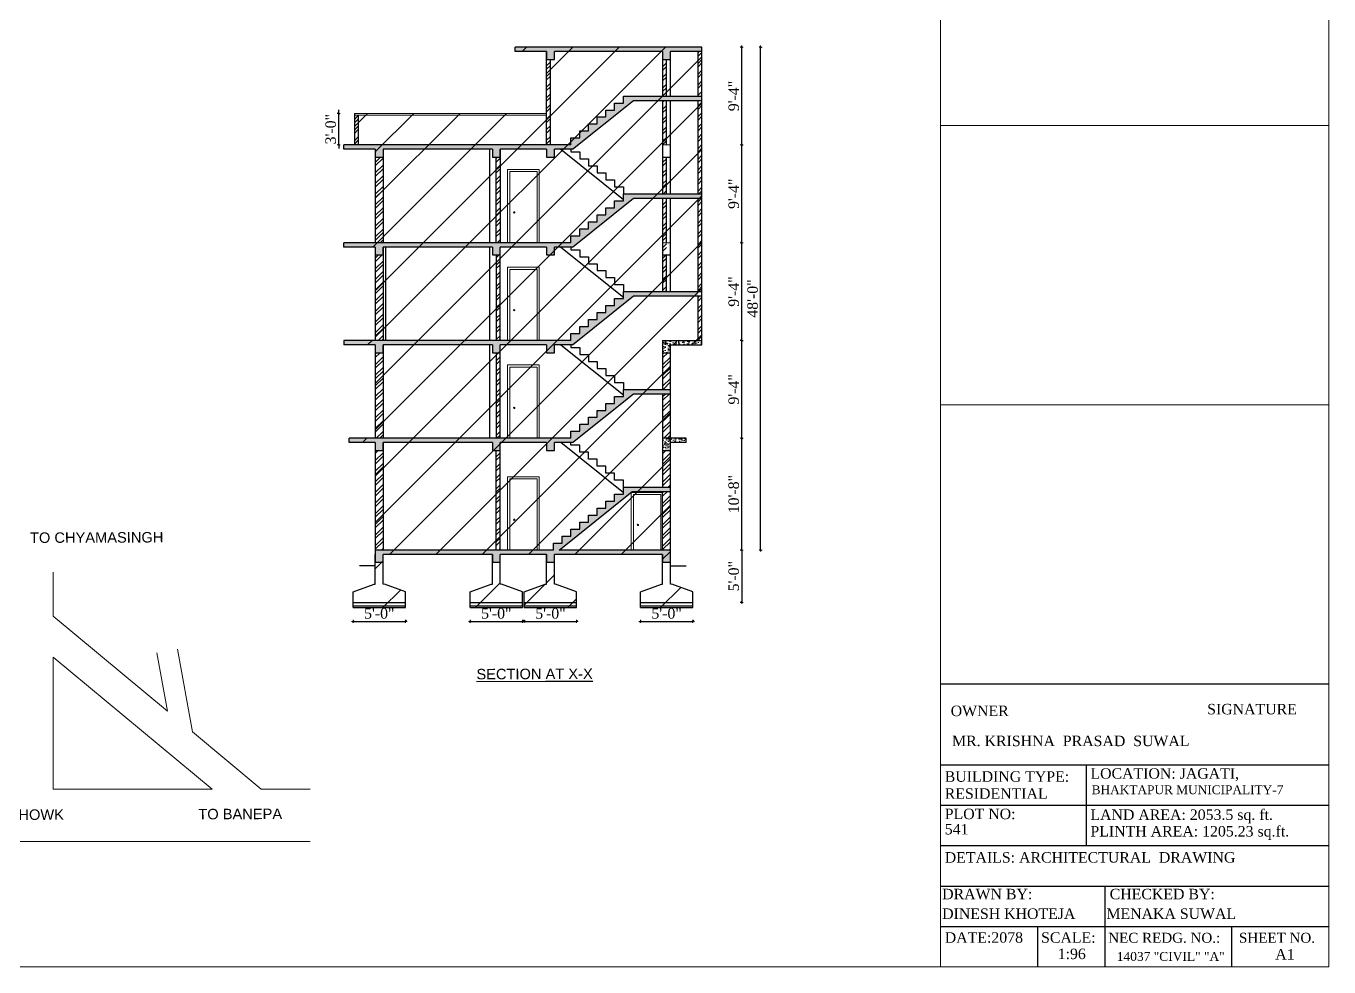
# Model space of a CAD drawing. Header units: inches. Extents: x 2 to 197762, y -33236 to 9.
# Drawn here: x 32489 to 33981, y -15741 to -14663 of the extents above; entities that cross this region are included whole.
import ezdxf

# ---------------------------------------------------------------- set-up
doc = ezdxf.new("R2010")
doc.units = ezdxf.units.IN
doc.header["$LTSCALE"] = 5
doc.header["$MEASUREMENT"] = 0
for name, color, linetype, lineweight in [('1', 7, 'Continuous', 25), ('A-WALL', 7, 'Continuous', 9), ('Dimension', 7, 'Continuous', 18), ('dimention', 5, 'Continuous', 9), ('DOOR', 62, 'Continuous', 0), ('ele1', 21, 'Continuous', 20), ('Railing', 43, 'Continuous', 18)]:
    doc.layers.add(name, color=color, linetype=linetype, lineweight=lineweight)
doc.layers.add('column', color=4, linetype='Continuous')
doc.layers.add('WALL', color=7, linetype='Continuous')
doc.layers.add('dim line', color=7, linetype='Continuous', lineweight=15, true_color=0xfab2b2)
doc.styles.add('DIMTEXT', font='arial.ttf', dxfattribs={"height": 8})
doc.styles.add('ordinary', font='times.ttf')
doc.dimstyles.new('Copy of 96', dxfattribs={"dimtxt": 7, "dimasz": 4, "dimexe": 0.5, "dimexo": 0.5, "dimgap": 3, "dimtad": 1, "dimdec": 1, "dimzin": 11, "dimdsep": 46, "dimlunit": 4, "dimtxsty": 'ordinary', "dimblk": 'OBLIQUE', "dimcen": 0.09, "dimse1": 1, "dimse2": 1, "dimclrt": 6, "dimazin": 0, "dimtfac": 1, "dimtdec": 1, "dimtix": 1, "dimtmove": 2, "dimatfit": 3, "dimldrblk": 'leader', "dimfxl": 0.5, "dimfxlon": 1, "dimtolj": 1, "dimtzin": 0, "dimarcsym": 0})
pattern_1 = [(45, (24417.299, -13484.2765), (-6.098796, 6.098796), []), (45, (24421.365, -13484.2765), (-6.098796, 6.098796), [])]
pattern_2 = [(50, (24417.299, -13484.2765), (7.172602, -0.6275213), [0.75, -8.25]), (355, (24417.299, -13484.2765), (-1.3875133, 7.5219213), [0.6, -6.6]), (100.4514, (24417.897, -13484.329), (5.785094, 6.8943954), [0.637402, -7.011421]), (46.1842, (24417.299, -13482.2765), (10.6724105, -1.65519), [1.125, -12.375]), (96.6356, (24418.188, -13482.414), (9.346627, 9.741179), [0.956103, -10.51713]), (351.1842, (24417.299, -13482.276), (9.34662, 9.741186), [0.9, -9.9]), (21, (24418.299, -13482.7765), (5.9690705, -4.026189), [0.75, -8.25]), (326, (24418.299, -13482.7765), (2.4331533, 7.2515005), [0.6, -6.6]), (71.4514, (24418.7964, -13483.112), (8.4022263, 3.225305), [0.637402, -7.011421]), (37.5, (24417.299, -13484.2765), (0.12159855, 3.32893854), [0, -6.52, 0, -6.7, 0, -6.625]), (7.5, (24417.299, -13484.2765), (2.6306954, 3.9441171), [0, -3.82, 0, -6.37, 0, -2.525]), (327.5, (24415.069, -13484.2765), (5.3382244, -0.2255487), [0, -2.5, 0, -7.8, 0, -10.35]), (317.5, (24414.069, -13484.2765), (5.8318617, 1.0010498), [0, -3.25, 0, -5.18, 0, -7.35])]

# ---------------------------------------------------------------- blocks, each defined once
blk = doc.blocks.new('oblique')
at = {"color": 0, "lineweight": -2}
blk.add_line((0.25, 0.25), (-0.25, -0.25), dxfattribs=at)
at = {"layer": 'dim line', "lineweight": 9}
for p, q in [((-0.4375, 0), (0.4375, 0)), ((0, 0.4375), (0, -0.4375))]:
    blk.add_line(p, q, dxfattribs=at)
blk = doc.blocks.new('*D504')
at = {"layer": 'A-WALL', "color": 0, "lineweight": -2, "ltscale": 50, "transparency": 16777216}
blk.add_line((33308.6, -15263.4), (33308.6, -15135.4), dxfattribs=at)
at = {"layer": 'Defpoints', "color": 0, "ltscale": 50, "transparency": 16777216}
for p in [(33227.1, -15135.4), (33308.6, -15135.4), (33227.1, -15263.4)]:
    blk.add_point(p, dxfattribs=at)
at = {"layer": 'A-WALL', "color": 0, "lineweight": -2, "ltscale": 50, "transparency": 16777216, "xscale": 4, "yscale": 4, "zscale": 4}
for p, rotation in [((33308.6, -15135.4), 90), ((33308.6, -15263.4), 270)]:
    blk.add_blockref('oblique', p, dxfattribs=dict(at, rotation=rotation))
at = {"layer": 'A-WALL', "color": 6, "ltscale": 50, "transparency": 16777216, "insert": (33299.5, -15199.4), "char_height": 12, "attachment_point": 5, "rotation": 90, "style": 'ordinary'}
blk.add_mtext('\\A1;10\'-8"', dxfattribs=at)
blk = doc.blocks.new('_OBLIQUE')
at = {"color": 0, "linetype": 'ByBlock'}
blk.add_line((-0.5, -0.5), (0.5, 0.5), dxfattribs=at)
blk = doc.blocks.new('leader')
at = {"layer": 'Dimension'}
for p, q in [((0, -4.33), (0, 4.33)), ((-4.42, 0), (4.42, 0))]:
    blk.add_line(p, q, dxfattribs=at)
blk = doc.blocks.new('*D505')
at = {"layer": 'A-WALL', "color": 0, "lineweight": -2, "ltscale": 50, "transparency": 16777216}
blk.add_line((33308.6, -15135.4), (33308.6, -15023.4), dxfattribs=at)
at = {"layer": 'Defpoints', "color": 0, "ltscale": 50, "transparency": 16777216}
for p in [(33095.2, -15023.4), (33308.6, -15023.4), (33227.1, -15135.4)]:
    blk.add_point(p, dxfattribs=at)
at = {"layer": 'A-WALL', "color": 0, "lineweight": -2, "ltscale": 50, "transparency": 16777216, "xscale": 4, "yscale": 4, "zscale": 4}
for p, rotation in [((33308.6, -15023.4), 90), ((33308.6, -15135.4), 270)]:
    blk.add_blockref('oblique', p, dxfattribs=dict(at, rotation=rotation))
at = {"layer": 'A-WALL', "color": 6, "ltscale": 50, "transparency": 16777216, "insert": (33299.5, -15079.4), "char_height": 12, "attachment_point": 5, "rotation": 90, "style": 'ordinary'}
blk.add_mtext('\\A1;9\'-4"', dxfattribs=at)
blk = doc.blocks.new('*D506')
at = {"layer": 'A-WALL', "color": 0, "lineweight": -2, "ltscale": 50, "transparency": 16777216}
blk.add_line((33308.6, -15023.4), (33308.6, -14911.4), dxfattribs=at)
at = {"layer": 'Defpoints', "color": 0, "ltscale": 50, "transparency": 16777216}
for p in [(33099, -14911.4), (33308.6, -14911.4), (33095.2, -15023.4)]:
    blk.add_point(p, dxfattribs=at)
at = {"layer": 'A-WALL', "color": 0, "lineweight": -2, "ltscale": 50, "transparency": 16777216, "xscale": 4, "yscale": 4, "zscale": 4}
for p, rotation in [((33308.6, -14911.4), 90), ((33308.6, -15023.4), 270)]:
    blk.add_blockref('oblique', p, dxfattribs=dict(at, rotation=rotation))
at = {"layer": 'A-WALL', "color": 6, "ltscale": 50, "transparency": 16777216, "insert": (33299.5, -14967.4), "char_height": 12, "attachment_point": 5, "rotation": 90, "style": 'ordinary'}
blk.add_mtext('\\A1;9\'-4"', dxfattribs=at)
blk = doc.blocks.new('*D507')
at = {"layer": 'A-WALL', "color": 0, "lineweight": -2, "ltscale": 50, "transparency": 16777216}
blk.add_line((33308.6, -14911.4), (33308.6, -14799.4), dxfattribs=at)
at = {"layer": 'Defpoints', "color": 0, "ltscale": 50, "transparency": 16777216}
for p in [(33105.5, -14799.4), (33308.6, -14799.4), (33099, -14911.4)]:
    blk.add_point(p, dxfattribs=at)
at = {"layer": 'A-WALL', "color": 0, "lineweight": -2, "ltscale": 50, "transparency": 16777216, "xscale": 4, "yscale": 4, "zscale": 4}
for p, rotation in [((33308.6, -14799.4), 90), ((33308.6, -14911.4), 270)]:
    blk.add_blockref('oblique', p, dxfattribs=dict(at, rotation=rotation))
at = {"layer": 'A-WALL', "color": 6, "ltscale": 50, "transparency": 16777216, "insert": (33299.5, -14855.4), "char_height": 12, "attachment_point": 5, "rotation": 90, "style": 'ordinary'}
blk.add_mtext('\\A1;9\'-4"', dxfattribs=at)
blk = doc.blocks.new('*D508')
at = {"layer": 'A-WALL', "color": 0, "lineweight": -2, "ltscale": 50, "transparency": 16777216}
blk.add_line((33308.6, -14799.4), (33308.6, -14687.4), dxfattribs=at)
at = {"layer": 'Defpoints', "color": 0, "ltscale": 50, "transparency": 16777216}
for p in [(33111.4, -14687.4), (33308.6, -14687.4), (33105.5, -14799.4)]:
    blk.add_point(p, dxfattribs=at)
at = {"layer": 'A-WALL', "color": 0, "lineweight": -2, "ltscale": 50, "transparency": 16777216, "xscale": 4, "yscale": 4, "zscale": 4}
for p, rotation in [((33308.6, -14687.4), 90), ((33308.6, -14799.4), 270)]:
    blk.add_blockref('oblique', p, dxfattribs=dict(at, rotation=rotation))
at = {"layer": 'A-WALL', "color": 6, "ltscale": 50, "transparency": 16777216, "insert": (33299.5, -14743.4), "char_height": 12, "attachment_point": 5, "rotation": 90, "style": 'ordinary'}
blk.add_mtext('\\A1;9\'-4"', dxfattribs=at)
blk = doc.blocks.new('*D509')
at = {"layer": 'A-WALL', "color": 0, "lineweight": -2, "ltscale": 50, "transparency": 16777216}
for p, q in [((32847.1, -14763.4), (32847.1, -14759.4)), ((32847.1, -14799.4), (32847.1, -14763.4)), ((32847.1, -14799.4), (32847.1, -14803.4))]:
    blk.add_line(p, q, dxfattribs=at)
at = {"layer": 'Defpoints', "color": 0, "ltscale": 50, "transparency": 16777216}
for p in [(32847.1, -14763.4), (32865.1, -14763.4), (32853.1, -14799.4)]:
    blk.add_point(p, dxfattribs=at)
at = {"layer": 'A-WALL', "color": 0, "lineweight": -2, "ltscale": 50, "transparency": 16777216, "xscale": 4, "yscale": 4, "zscale": 4}
for p, rotation in [((32847.1, -14763.4), 270), ((32847.1, -14799.4), 90)]:
    blk.add_blockref('oblique', p, dxfattribs=dict(at, rotation=rotation))
at = {"layer": 'A-WALL', "color": 6, "ltscale": 50, "transparency": 16777216, "insert": (32838, -14781.4), "char_height": 12, "attachment_point": 5, "rotation": 90, "style": 'ordinary'}
blk.add_mtext('\\A1;3\'-0"', dxfattribs=at)
blk = doc.blocks.new('*D451')
at = {"layer": 'A-WALL', "color": 0, "lineweight": -2, "ltscale": 50, "transparency": 16777216}
blk.add_line((33308.6, -15263.4), (33308.6, -15323.4), dxfattribs=at)
at = {"layer": 'Defpoints', "color": 0, "ltscale": 50, "transparency": 16777216}
for p in [(33227.1, -15263.4), (33252.6, -15323.4), (33308.6, -15323.4)]:
    blk.add_point(p, dxfattribs=at)
at = {"layer": 'A-WALL', "color": 0, "lineweight": -2, "ltscale": 50, "transparency": 16777216, "xscale": 4, "yscale": 4, "zscale": 4}
for p, rotation in [((33308.6, -15263.4), 90), ((33308.6, -15323.4), 270)]:
    blk.add_blockref('oblique', p, dxfattribs=dict(at, rotation=rotation))
at = {"layer": 'A-WALL', "color": 6, "ltscale": 50, "transparency": 16777216, "insert": (33299.5, -15293.4), "char_height": 12, "attachment_point": 5, "rotation": 90, "style": 'ordinary'}
blk.add_mtext('\\A1;5\'-0"', dxfattribs=at)
blk = doc.blocks.new('*D452')
at = {"layer": 'A-WALL', "color": 0, "lineweight": -2, "ltscale": 50, "transparency": 16777216}
blk.add_line((33330.2, -15263.4), (33330.2, -14687.4), dxfattribs=at)
at = {"layer": 'Defpoints', "color": 0, "ltscale": 50, "transparency": 16777216}
for p in [(33227.1, -14687.4), (33330.2, -14687.4), (33227.1, -15263.4)]:
    blk.add_point(p, dxfattribs=at)
at = {"layer": 'A-WALL', "color": 0, "lineweight": -2, "ltscale": 50, "transparency": 16777216, "xscale": 4, "yscale": 4, "zscale": 4}
for p, rotation in [((33330.2, -14687.4), 90), ((33330.2, -15263.4), 270)]:
    blk.add_blockref('oblique', p, dxfattribs=dict(at, rotation=rotation))
at = {"layer": 'A-WALL', "color": 6, "ltscale": 50, "transparency": 16777216, "insert": (33321.1, -14975.4), "char_height": 12, "attachment_point": 5, "rotation": 90, "style": 'ordinary'}
blk.add_mtext('\\A1;48\'-0"', dxfattribs=at)
blk = doc.blocks.new('*D510')
at = {"layer": 'A-WALL', "color": 0, "lineweight": -2, "ltscale": 50, "transparency": 16777216}
blk.add_line((32863.6, -15345.2), (32923.6, -15345.2), dxfattribs=at)
at = {"layer": 'Defpoints', "color": 0, "ltscale": 50, "transparency": 16777216}
for p in [(32863.6, -15329.4), (32923.6, -15329.4), (32923.6, -15345.2)]:
    blk.add_point(p, dxfattribs=at)
at = {"layer": 'A-WALL', "color": 0, "lineweight": -2, "ltscale": 50, "transparency": 16777216, "xscale": 4, "yscale": 4, "zscale": 4, "rotation": 180}
blk.add_blockref('oblique', (32863.6, -15345.2), dxfattribs=at)
at = {"layer": 'A-WALL', "color": 0, "lineweight": -2, "ltscale": 50, "transparency": 16777216, "xscale": 4, "yscale": 4, "zscale": 4}
blk.add_blockref('oblique', (32923.6, -15345.2), dxfattribs=at)
at = {"layer": 'A-WALL', "color": 6, "ltscale": 50, "transparency": 16777216, "insert": (32893.6, -15336.1), "char_height": 12, "attachment_point": 5, "style": 'ordinary'}
blk.add_mtext('\\A1;5\'-0"', dxfattribs=at)
blk = doc.blocks.new('*D511')
at = {"layer": 'A-WALL', "color": 0, "lineweight": -2, "ltscale": 50, "transparency": 16777216}
blk.add_line((32997.6, -15345.2), (33057.6, -15345.2), dxfattribs=at)
at = {"layer": 'Defpoints', "color": 0, "ltscale": 50, "transparency": 16777216}
for p in [(32997.6, -15329.4), (33057.6, -15329.4), (33057.6, -15345.2)]:
    blk.add_point(p, dxfattribs=at)
at = {"layer": 'A-WALL', "color": 0, "lineweight": -2, "ltscale": 50, "transparency": 16777216, "xscale": 4, "yscale": 4, "zscale": 4, "rotation": 180}
blk.add_blockref('oblique', (32997.6, -15345.2), dxfattribs=at)
at = {"layer": 'A-WALL', "color": 0, "lineweight": -2, "ltscale": 50, "transparency": 16777216, "xscale": 4, "yscale": 4, "zscale": 4}
blk.add_blockref('oblique', (33057.6, -15345.2), dxfattribs=at)
at = {"layer": 'A-WALL', "color": 6, "ltscale": 50, "transparency": 16777216, "insert": (33027.6, -15336.1), "char_height": 12, "attachment_point": 5, "style": 'ordinary'}
blk.add_mtext('\\A1;5\'-0"', dxfattribs=at)
blk = doc.blocks.new('*D512')
at = {"layer": 'A-WALL', "color": 0, "lineweight": -2, "ltscale": 50, "transparency": 16777216}
blk.add_line((33059.6, -15345.2), (33119.6, -15345.2), dxfattribs=at)
at = {"layer": 'Defpoints', "color": 0, "ltscale": 50, "transparency": 16777216}
for p in [(33059.6, -15329.4), (33119.6, -15329.4), (33119.6, -15345.2)]:
    blk.add_point(p, dxfattribs=at)
at = {"layer": 'A-WALL', "color": 0, "lineweight": -2, "ltscale": 50, "transparency": 16777216, "xscale": 4, "yscale": 4, "zscale": 4, "rotation": 180}
blk.add_blockref('oblique', (33059.6, -15345.2), dxfattribs=at)
at = {"layer": 'A-WALL', "color": 0, "lineweight": -2, "ltscale": 50, "transparency": 16777216, "xscale": 4, "yscale": 4, "zscale": 4}
blk.add_blockref('oblique', (33119.6, -15345.2), dxfattribs=at)
at = {"layer": 'A-WALL', "color": 6, "ltscale": 50, "transparency": 16777216, "insert": (33089.6, -15336.1), "char_height": 12, "attachment_point": 5, "style": 'ordinary'}
blk.add_mtext('\\A1;5\'-0"', dxfattribs=at)
blk = doc.blocks.new('*D489')
at = {"layer": 'A-WALL', "color": 0, "lineweight": -2, "ltscale": 50, "transparency": 16777216}
blk.add_line((33192.6, -15345.2), (33252.6, -15345.2), dxfattribs=at)
at = {"layer": 'Defpoints', "color": 0, "ltscale": 50, "transparency": 16777216}
for p in [(33192.6, -15329.4), (33252.6, -15329.4), (33252.6, -15345.2)]:
    blk.add_point(p, dxfattribs=at)
at = {"layer": 'A-WALL', "color": 0, "lineweight": -2, "ltscale": 50, "transparency": 16777216, "xscale": 4, "yscale": 4, "zscale": 4, "rotation": 180}
blk.add_blockref('oblique', (33192.6, -15345.2), dxfattribs=at)
at = {"layer": 'A-WALL', "color": 0, "lineweight": -2, "ltscale": 50, "transparency": 16777216, "xscale": 4, "yscale": 4, "zscale": 4}
blk.add_blockref('oblique', (33252.6, -15345.2), dxfattribs=at)
at = {"layer": 'A-WALL', "color": 6, "ltscale": 50, "transparency": 16777216, "insert": (33222.6, -15336.1), "char_height": 12, "attachment_point": 5, "style": 'ordinary'}
blk.add_mtext('\\A1;5\'-0"', dxfattribs=at)

msp = doc.modelspace()

# ---------------------------------------------------------------- hatches: boundary and pattern name
at = {"layer": 'A-WALL', "ltscale": 40, "true_color": 0xf26722}
h = msp.add_hatch(dxfattribs=at)
h.set_pattern_fill('AR-CONC', color=30)
h.set_pattern_definition(pattern_2)
h.paths.add_polyline_path([(33094.06, -14692.44), (33218.06, -14692.44), (33218.06, -14701.44), (33227.06, -14701.44), (33227.06, -14692.44), (33263.06, -14692.44), (33263.06, -14687.44), (33049.06, -14687.44), (33049.06, -14692.44), (33085.06, -14692.44), (33085.06, -14701.44), (33094.06, -14701.44)])
h = msp.add_hatch(dxfattribs=at)
h.set_pattern_fill('AR-CONC', color=30)
h.set_pattern_definition(pattern_2)
h.paths.add_polyline_path([(33023.06, -14813.44), (33032.06, -14813.44), (33032.06, -14804.44), (33085.06, -14804.44), (33085.06, -14813.44), (33094.06, -14813.44), (33094.06, -14804.44), (33114.81, -14804.44), (33184.81, -14748.44), (33263.06, -14748.44), (33263.06, -14743.44), (33173.06, -14743.44), (33173.06, -14751.44), (33163.06, -14751.44), (33163.06, -14759.44), (33153.06, -14759.44), (33153.06, -14767.44), (33143.06, -14767.44), (33143.06, -14775.44), (33133.06, -14775.44), (33133.06, -14783.44), (33123.06, -14783.44), (33123.06, -14791.44), (33113.06, -14791.44), (33113.06, -14799.44), (32853.06, -14799.44), (32853.06, -14804.44), (32889.06, -14804.44), (32889.06, -14813.44), (32898.02, -14813.44), (32898.02, -14804.44), (33023.06, -14804.44)])
h = msp.add_hatch(dxfattribs=at)
h.set_pattern_fill('AR-CONC', color=30)
h.set_pattern_definition(pattern_2)
h.paths.add_polyline_path([(33032.06, -14916.44), (33085.06, -14916.44), (33085.06, -14925.44), (33094.06, -14925.44), (33094.06, -14916.44), (33114.81, -14916.44), (33184.81, -14860.44), (33263.06, -14860.44), (33263.06, -14855.44), (33173.06, -14855.44), (33173.06, -14863.44), (33163.06, -14863.44), (33163.06, -14871.44), (33153.06, -14871.44), (33153.06, -14879.44), (33143.06, -14879.44), (33143.06, -14887.44), (33133.06, -14887.44), (33133.06, -14895.44), (33123.06, -14895.44), (33123.06, -14903.44), (33113.06, -14903.44), (33113.06, -14911.44), (32853.06, -14911.44), (32853.06, -14916.44), (32889.06, -14916.44), (32889.06, -14925.44), (32898.02, -14925.44), (32898.02, -14916.44), (33023.06, -14916.44), (33023.06, -14925.44), (33032.06, -14925.44)])
h = msp.add_hatch(dxfattribs=at)
h.set_pattern_fill('AR-CONC', color=30)
h.set_pattern_definition(pattern_2)
h.paths.add_polyline_path([(33023.06, -15037.44), (33032.06, -15037.44), (33032.06, -15028.44), (33085.06, -15028.44), (33085.06, -15037.44), (33094.06, -15037.44), (33094.06, -15028.44), (33114.81, -15028.44), (33184.81, -14972.44), (33258.56, -14972.44), (33258.56, -14967.44), (33173.06, -14967.44), (33173.06, -14975.44), (33163.06, -14975.44), (33163.06, -14983.44), (33153.06, -14983.44), (33153.06, -14991.44), (33143.06, -14991.44), (33143.06, -14999.44), (33133.06, -14999.44), (33133.06, -15007.44), (33123.06, -15007.44), (33123.06, -15015.44), (33113.06, -15015.44), (33113.06, -15023.44), (32853.06, -15023.44), (32853.06, -15028.44), (32889.06, -15028.44), (32889.06, -15037.44), (32898.02, -15037.44), (32898.02, -15028.44), (33023.06, -15028.44)])
h = msp.add_hatch(dxfattribs=at)
h.set_pattern_fill('AR-CONC', color=30)
h.set_pattern_definition(pattern_2)
h.paths.add_polyline_path([(33227.06, -15028.44), (33263.06, -15028.44), (33263.06, -15023.44), (33218.06, -15023.44), (33218.06, -15037.44), (33227.06, -15037.44)])
h = msp.add_hatch(dxfattribs=at)
h.set_pattern_fill('AR-CONC', color=30)
h.set_pattern_definition(pattern_2)
h.paths.add_polyline_path([(33032.06, -15140.44), (33085.06, -15140.44), (33085.06, -15149.44), (33094.06, -15149.44), (33094.06, -15140.44), (33114.81, -15140.44), (33184.81, -15084.44), (33227.06, -15084.44), (33227.06, -15079.44), (33173.06, -15079.44), (33173.06, -15087.44), (33163.06, -15087.44), (33163.06, -15095.44), (33153.06, -15095.44), (33153.06, -15103.44), (33143.06, -15103.44), (33143.06, -15111.44), (33133.06, -15111.44), (33133.06, -15119.44), (33123.06, -15119.44), (33123.06, -15127.44), (33113.06, -15127.44), (33113.06, -15135.44), (32859.06, -15135.44), (32859.06, -15140.44), (32889.06, -15140.44), (32889.06, -15149.44), (32898.02, -15149.44), (32898.02, -15140.44), (33023.06, -15140.44), (33023.06, -15149.44), (33032.06, -15149.44)])
h = msp.add_hatch(dxfattribs=at)
h.set_pattern_fill('AR-CONC', color=30)
h.set_pattern_definition(pattern_2)
h.paths.add_polyline_path([(33227.06, -15149.44), (33227.06, -15140.44), (33245.06, -15140.44), (33245.06, -15135.44), (33218.06, -15135.44), (33218.06, -15149.44)])
h = msp.add_hatch(dxfattribs=at)
h.set_pattern_fill('AR-CONC', color=30)
h.set_pattern_definition(pattern_2)
h.paths.add_polyline_path([(33094.06, -15268.44), (33218.06, -15268.44), (33218.06, -15277.44), (33227.06, -15277.44), (33227.06, -15268.44), (33227.06, -15263.44), (33099.46, -15263.44), (33183.21, -15196.44), (33227.06, -15196.44), (33227.06, -15191.44), (33173.06, -15191.44), (33173.06, -15199.44), (33163.06, -15199.44), (33163.06, -15207.44), (33153.06, -15207.44), (33153.06, -15215.44), (33143.06, -15215.44), (33143.06, -15223.44), (33133.06, -15223.44), (33133.06, -15231.44), (33123.06, -15231.44), (33123.06, -15239.44), (33113.06, -15239.44), (33113.06, -15247.44), (33103.06, -15247.44), (33103.06, -15255.44), (33093.06, -15255.44), (33093.06, -15263.44), (32889.06, -15263.44), (32889.06, -15268.44), (32889.06, -15277.44), (32898.06, -15277.44), (32898.06, -15268.44), (33023.06, -15268.44), (33023.06, -15277.44), (33032.06, -15277.44), (33032.06, -15268.44), (33085.06, -15268.44), (33085.06, -15277.44), (33094.06, -15277.44)])
at = {"layer": 'dimention', "ltscale": 40, "true_color": 0xf26722}
h = msp.add_hatch(dxfattribs=at)
h.set_pattern_fill('ANSI32', color=30, scale=23)
h.set_pattern_definition(pattern_1)
h.paths.add_polyline_path([(33258.56, -14743.44), (33263.06, -14743.44), (33263.06, -14692.44), (33258.56, -14692.44)])
h = msp.add_hatch(dxfattribs=at)
h.set_pattern_fill('ANSI32', color=30, scale=23)
h.set_pattern_definition(pattern_1)
h.paths.add_polyline_path([(33089.56, -14701.44), (33085.06, -14701.44), (33085.06, -14799.44), (33089.56, -14799.44)])
h = msp.add_hatch(dxfattribs=at)
h.set_pattern_fill('ANSI32', color=30, scale=23)
h.set_pattern_definition(pattern_1)
h.paths.add_polyline_path([(33222.56, -14701.44), (33218.06, -14701.44), (33218.06, -14743.44), (33222.56, -14743.44)])
h = msp.add_hatch(dxfattribs=at)
h.set_pattern_fill('ANSI32', color=30, scale=23)
h.set_pattern_definition(pattern_1)
h.paths.add_polyline_path([(33218.06, -14799.44), (33222.56, -14799.44), (33222.56, -14748.44), (33218.06, -14748.44)])
h = msp.add_hatch(dxfattribs=at)
h.set_pattern_fill('ANSI32', color=30, scale=23)
h.set_pattern_definition(pattern_1)
h.paths.add_polyline_path([(33258.56, -14855.44), (33263.06, -14855.44), (33263.06, -14748.44), (33258.56, -14748.44)])
h = msp.add_hatch(dxfattribs=at)
h.set_pattern_fill('ANSI32', color=30, scale=23)
h.set_pattern_definition(pattern_1)
h.paths.add_polyline_path([(32869.56, -14765.44), (32865.06, -14765.44), (32865.06, -14799.44), (32869.56, -14799.44)])
h = msp.add_hatch(dxfattribs=at)
h.set_pattern_fill('ANSI32', color=30, scale=23)
h.set_pattern_definition(pattern_1)
h.paths.add_polyline_path([(32889.06, -14911.44), (32898.02, -14911.44), (32898.02, -14813.44), (32889.06, -14813.44)])
h = msp.add_hatch(dxfattribs=at)
h.set_pattern_fill('ANSI32', color=30, scale=23)
h.set_pattern_definition(pattern_1)
h.paths.add_polyline_path([(33032.06, -14813.44), (33027.56, -14813.44), (33027.56, -14911.44), (33032.06, -14911.44)])
h = msp.add_hatch(dxfattribs=at)
h.set_pattern_fill('ANSI32', color=30, scale=23)
h.set_pattern_definition(pattern_1)
h.paths.add_polyline_path([(33222.56, -14813.44), (33218.06, -14813.44), (33218.06, -14855.44), (33222.56, -14855.44)])
h = msp.add_hatch(dxfattribs=at)
h.set_pattern_fill('ANSI32', color=30, scale=23)
h.set_pattern_definition(pattern_1)
h.paths.add_polyline_path([(33222.56, -14860.44), (33218.06, -14860.44), (33218.06, -14967.44), (33222.56, -14967.44)])
h = msp.add_hatch(dxfattribs=at)
h.set_pattern_fill('ANSI32', color=30, scale=23)
h.set_pattern_definition(pattern_1)
h.paths.add_polyline_path([(33258.56, -14967.44), (33263.06, -14967.44), (33263.06, -14860.44), (33258.56, -14860.44)])
h = msp.add_hatch(dxfattribs=at)
h.set_pattern_fill('ANSI32', color=30, scale=23)
h.set_pattern_definition(pattern_1)
h.paths.add_polyline_path([(32898.02, -14925.44), (32889.06, -14925.44), (32889.06, -15023.44), (32898.02, -15023.44)])
h = msp.add_hatch(dxfattribs=at)
h.set_pattern_fill('ANSI32', color=30, scale=23)
h.set_pattern_definition(pattern_1)
h.paths.add_polyline_path([(33032.06, -14925.44), (33027.56, -14925.44), (33027.56, -15023.44), (33032.06, -15023.44)])
h = msp.add_hatch(dxfattribs=at)
h.set_pattern_fill('ANSI32', color=30, scale=23)
h.set_pattern_definition(pattern_1)
h.paths.add_polyline_path([(33258.56, -15023.44), (33263.06, -15023.44), (33263.06, -14972.44), (33258.56, -14972.44)])
h = msp.add_hatch(dxfattribs=at)
h.set_pattern_fill('ANSI32', color=30, scale=23)
h.set_pattern_definition(pattern_1)
h.paths.add_polyline_path([(32889.06, -15135.44), (32898.02, -15135.44), (32898.02, -15037.44), (32889.06, -15037.44)])
h = msp.add_hatch(dxfattribs=at)
h.set_pattern_fill('ANSI32', color=30, scale=23)
h.set_pattern_definition(pattern_1)
h.paths.add_polyline_path([(33032.06, -15037.44), (33027.56, -15037.44), (33027.56, -15135.44), (33032.06, -15135.44)])
h = msp.add_hatch(dxfattribs=at)
h.set_pattern_fill('ANSI32', color=30, scale=23)
h.set_pattern_definition(pattern_1)
h.paths.add_polyline_path([(33218.06, -15079.44), (33227.06, -15079.44), (33227.06, -15037.44), (33218.06, -15037.44)])
h = msp.add_hatch(dxfattribs=at)
h.set_pattern_fill('ANSI32', color=30, scale=23)
h.set_pattern_definition(pattern_1)
h.paths.add_polyline_path([(33218.06, -15135.44), (33227.06, -15135.44), (33227.06, -15084.44), (33218.06, -15084.44)])
h = msp.add_hatch(dxfattribs=at)
h.set_pattern_fill('ANSI32', color=30, scale=23)
h.set_pattern_definition(pattern_1)
h.paths.add_polyline_path([(32889.06, -15263.44), (32898.02, -15263.44), (32898.02, -15149.44), (32889.06, -15149.44)])
h = msp.add_hatch(dxfattribs=at)
h.set_pattern_fill('ANSI32', color=30, scale=23)
h.set_pattern_definition(pattern_1)
h.paths.add_polyline_path([(33032.06, -15149.44), (33027.56, -15149.44), (33027.56, -15263.44), (33032.06, -15263.44)])
h = msp.add_hatch(dxfattribs=at)
h.set_pattern_fill('ANSI32', color=30, scale=23)
h.set_pattern_definition(pattern_1)
h.paths.add_polyline_path([(33227.06, -15149.44), (33218.06, -15149.44), (33218.06, -15191.44), (33227.06, -15191.44)])
h = msp.add_hatch(dxfattribs=at)
h.set_pattern_fill('ANSI32', color=30, scale=23)
h.set_pattern_definition(pattern_1)
h.paths.add_polyline_path([(33227.06, -15196.44), (33218.06, -15196.44), (33218.06, -15263.44), (33227.06, -15263.44)])
at = {"layer": 'WALL', "linetype": 'ByBlock', "ltscale": 5, "true_color": 0xf8991e}
h = msp.add_hatch(dxfattribs=at)
h.set_pattern_fill('ANSI31', color=30, scale=300)
h.set_pattern_definition([(45, (19447.973, -15202.507), (-26.5165, 26.5165), [])])
h.paths.add_polyline_path([(32863.56, -15329.4), (32863.56, -15311.4), (32887.56, -15302.4), (32889.06, -15302.4), (32889.06, -15277.44), (32889.06, -15140.44), (32859.06, -15140.44), (32859.06, -15135.44), (32889.06, -15135.44), (32889.06, -15028.44), (32853.06, -15028.44), (32853.06, -15023.44), (32889.06, -15023.44), (32889.06, -14916.44), (32853.06, -14916.44), (32853.06, -14911.44), (32889.06, -14911.44), (32889.06, -14804.44), (32853.06, -14804.44), (32853.06, -14799.44), (32865.06, -14799.44), (32865.06, -14763.44), (33085.06, -14763.44), (33085.06, -14692.44), (33049.06, -14692.44), (33049.06, -14687.44), (33263.06, -14687.44), (33263.06, -15028.44), (33227.06, -15028.44), (33227.06, -15135.44), (33245.06, -15135.44), (33245.06, -15140.44), (33227.06, -15140.44), (33227.06, -15302.4), (33228.56, -15302.4), (33252.56, -15311.4), (33252.56, -15329.4), (33192.56, -15329.4), (33192.56, -15311.4), (33216.56, -15302.4), (33218.06, -15302.4), (33218.06, -15268.44), (33094.06, -15268.44), (33094.06, -15302.4), (33095.56, -15302.4), (33119.56, -15311.4), (33119.56, -15329.4), (33059.56, -15329.4), (33059.56, -15311.4), (33083.56, -15302.4), (33085.06, -15302.4), (33085.06, -15268.44), (33032.06, -15268.44), (33032.06, -15302.4), (33033.56, -15302.4), (33057.56, -15311.4), (33057.56, -15329.4), (32997.56, -15329.4), (32997.56, -15311.4), (33021.56, -15302.4), (33023.06, -15302.4), (33023.06, -15268.44), (32898.06, -15268.44), (32898.06, -15302.4), (32899.56, -15302.4), (32923.56, -15311.4), (32923.56, -15329.4)])

# ---------------------------------------------------------------- linework, layer by layer
at = {"layer": '1'}
for p, q in [((33536.34, -15416.72), (33980.99, -15416.72)), ((33536.34, -15509.36), (33980.99, -15509.36)), ((33703.17, -15509.36), (33703.17, -15602)), ((33536.34, -15555.68), (33980.99, -15555.68)), ((33536.34, -15602), (33980.99, -15602)), ((33536.34, -15648.31), (33980.99, -15648.31)), ((33724.43, -15648.31), (33724.43, -15740.95)), ((33536.34, -15694.63), (33980.99, -15694.63)), ((33647.5, -15740.95), (33647.5, -15694.63)), ((33869.83, -15740.95), (33869.83, -15694.63))]:
    msp.add_line(p, q, dxfattribs=at)
at = {"layer": 'A-WALL', "ltscale": 5}
for p, q in [((32865.06, -14765.44), (32865.06, -14763.44)), ((33085.06, -14763.44), (33085.06, -14799.44)), ((33227.06, -14799.44), (33218.06, -14799.44)), ((33227.06, -14911.44), (33218.06, -14911.44)), ((33218.06, -15196.44), (33218.06, -15263.44)), ((32520.28, -15339.29), (32520.28, -15288.79)), ((32898.06, -15302.4), (32899.56, -15302.4)), ((33032.06, -15302.4), (33033.56, -15302.4)), ((33094.06, -15302.4), (33095.56, -15302.4)), ((33227.06, -15302.4), (33228.56, -15302.4)), ((32650.92, -15447.92), (32520.28, -15339.29)), ((32679.54, -15471.72), (32662.68, -15377.11)), ((32520.28, -15537.41), (32520.28, -15386.11)), ((32702.24, -15537.41), (32520.28, -15386.11)), ((32650.92, -15447.92), (32639.05, -15381.32)), ((32758.54, -15537.41), (32679.54, -15471.72)), ((32520.28, -15537.41), (32702.24, -15537.41)), ((32758.54, -15537.41), (32814.31, -15537.41)), ((32124.21, -15597.41), (32814.31, -15597.41))]:
    msp.add_line(p, q, dxfattribs=at)
for centre in [(33048.21, -14876.69), (33048.21, -14988.69), (33048.21, -15100.69), (33048.21, -15228.69), (33189.71, -15234.69)]:
    msp.add_circle(centre, 0.766, dxfattribs=at)
at = {"layer": 'DOOR', "lineweight": 13}
for p, q in [((33040.56, -14904.5), (33040.56, -14827.44)), ((33040.56, -14827.44), (33040.56, -14911.44)), ((33040.56, -14827.44), (33076.56, -14827.44)), ((33076.56, -14911.44), (33076.56, -14827.44)), ((33043.06, -14829.94), (33043.06, -14911.44)), ((33043.06, -14829.94), (33074.56, -14829.94)), ((33074.56, -14911.44), (33074.56, -14829.94)), ((33040.56, -15016.5), (33040.56, -14939.44)), ((33040.56, -14939.44), (33040.56, -15023.44)), ((33040.56, -14939.44), (33076.56, -14939.44)), ((33043.06, -14941.94), (33043.06, -15023.44)), ((33043.06, -14941.94), (33074.56, -14941.94)), ((33074.56, -15023.44), (33074.56, -14941.94)), ((33076.56, -15023.44), (33076.56, -14939.44)), ((33040.56, -15128.5), (33040.56, -15051.44)), ((33040.56, -15051.44), (33040.56, -15135.44)), ((33040.56, -15051.44), (33076.56, -15051.44)), ((33076.56, -15135.44), (33076.56, -15051.44)), ((33043.06, -15053.94), (33043.06, -15135.44)), ((33043.06, -15053.94), (33074.56, -15053.94)), ((33074.56, -15135.44), (33074.56, -15053.94)), ((33040.56, -15256.5), (33040.56, -15179.44)), ((33040.56, -15179.44), (33040.56, -15263.44)), ((33040.56, -15179.44), (33076.56, -15179.44)), ((33043.06, -15181.94), (33043.06, -15263.44)), ((33043.06, -15181.94), (33074.56, -15181.94)), ((33074.56, -15263.44), (33074.56, -15181.94)), ((33076.56, -15263.44), (33076.56, -15179.44)), ((33182.06, -15256.5), (33182.06, -15197.44)), ((33182.06, -15197.44), (33182.06, -15263.44)), ((33182.06, -15197.44), (33218.06, -15197.44)), ((33184.56, -15199.94), (33184.56, -15263.44)), ((33184.56, -15199.94), (33216.06, -15199.94)), ((33216.06, -15263.44), (33216.06, -15199.94))]:
    msp.add_line(p, q, dxfattribs=at)
at = {"layer": 'ele1'}
for p, q in [((33536.34, -15740.95), (33536.34, -13585.62)), ((33980.99, -14777.19), (33536.34, -14777.19)), ((33980.99, -15096.96), (33536.34, -15096.96))]:
    msp.add_line(p, q, dxfattribs=at)
msp.add_lwpolyline([(30896.03, -13585.62), (33980.99, -13585.62), (33980.99, -15740.95), (30896.03, -15740.95)], close=True, dxfattribs=at)
msp.add_lwpolyline([(30896.03, -13585.62), (33980.99, -13585.62), (33980.99, -15740.95), (30896.03, -15740.95)], close=True, dxfattribs=at)
at = {"layer": 'Railing', "color": 30}
for p, q in [((32865.06, -14763.44), (33085.06, -14763.44)), ((32865.06, -14765.44), (33085.06, -14765.44))]:
    msp.add_line(p, q, dxfattribs=at)
at = {"layer": 'WALL', "color": 2, "linetype": 'ByBlock', "ltscale": 5}
for p, q in [((33263.06, -14687.44), (33049.06, -14687.44)), ((33049.06, -14692.44), (33049.06, -14687.44)), ((33085.06, -14692.44), (33049.06, -14692.44)), ((33085.06, -14799.44), (33085.06, -14692.44)), ((33085.06, -14692.44), (33085.06, -14701.44)), ((33218.06, -14692.44), (33094.06, -14692.44)), ((33094.06, -14701.44), (33094.06, -14692.44)), ((33218.06, -14692.44), (33218.06, -14743.44)), ((33218.06, -14692.44), (33218.06, -14701.44)), ((33263.06, -14692.44), (33227.06, -14692.44)), ((33227.06, -14743.44), (33227.06, -14692.44)), ((33227.06, -14701.44), (33227.06, -14692.44)), ((33258.56, -14743.44), (33258.56, -14692.44)), ((33263.06, -15023.44), (33263.06, -14687.44)), ((33085.06, -14701.44), (33094.06, -14701.44)), ((33089.56, -14799.44), (33089.56, -14701.44)), ((33218.06, -14701.44), (33227.06, -14701.44)), ((33222.56, -14743.44), (33222.56, -14701.44)), ((33114.81, -14804.44), (33184.81, -14748.44)), ((33163.06, -14759.44), (33163.06, -14751.44)), ((33163.06, -14751.44), (33173.06, -14751.44)), ((33173.06, -14751.44), (33173.06, -14743.44)), ((33173.06, -14743.44), (33263.06, -14743.44)), ((33184.81, -14748.44), (33263.06, -14748.44)), ((33218.06, -14748.44), (33218.06, -14855.44)), ((33222.56, -14799.44), (33222.56, -14748.44)), ((33227.06, -14855.44), (33227.06, -14748.44)), ((33258.56, -14855.44), (33258.56, -14748.44)), ((32865.06, -14763.44), (32865.06, -14799.44)), ((32869.56, -14765.44), (32869.56, -14799.44)), ((33143.06, -14775.44), (33143.06, -14767.44)), ((33143.06, -14767.44), (33153.06, -14767.44)), ((33153.06, -14767.44), (33153.06, -14759.44)), ((33153.06, -14759.44), (33163.06, -14759.44)), ((33123.06, -14791.44), (33123.06, -14783.44)), ((33123.06, -14783.44), (33133.06, -14783.44)), ((33133.06, -14783.44), (33133.06, -14775.44)), ((33133.06, -14775.44), (33143.06, -14775.44)), ((33113.06, -14799.44), (33113.06, -14791.44)), ((33113.06, -14791.44), (33123.06, -14791.44)), ((33113.06, -14799.44), (32853.06, -14799.44)), ((32853.06, -14804.44), (32853.06, -14799.44)), ((32889.06, -14804.44), (32853.06, -14804.44)), ((32889.06, -14804.44), (32889.06, -14911.44)), ((32889.06, -14804.44), (32889.06, -14813.44)), ((32889.06, -14813.44), (32898.02, -14813.44)), ((32898.02, -14804.44), (32898.02, -14911.44)), ((33023.06, -14804.44), (32898.02, -14804.44)), ((33020.06, -14911.44), (33020.06, -14804.44)), ((33023.06, -14804.44), (33023.06, -14813.44)), ((33023.06, -14813.44), (33032.06, -14813.44)), ((33027.56, -14911.44), (33027.56, -14813.44)), ((33085.06, -14804.44), (33032.06, -14804.44)), ((33032.06, -14804.44), (33032.06, -14911.44)), ((33032.06, -14813.44), (33032.06, -14804.44)), ((33085.06, -14804.44), (33085.06, -14813.44)), ((33085.06, -14813.44), (33094.06, -14813.44)), ((33114.81, -14804.44), (33094.06, -14804.44)), ((33094.06, -14813.44), (33094.06, -14804.44)), ((33101.31, -14804.44), (33173.06, -14861.84)), ((33113.06, -14804.44), (33113.06, -14807.44)), ((33113.06, -14807.44), (33123.06, -14807.44)), ((33123.06, -14807.44), (33123.06, -14815.44)), ((33218.06, -14804.44), (33218.06, -14813.44)), ((33218.06, -14813.44), (33227.06, -14813.44)), ((33222.56, -14855.44), (33222.56, -14813.44)), ((33227.06, -14813.44), (33227.06, -14799.44)), ((33123.06, -14815.44), (33133.06, -14815.44)), ((33133.06, -14815.44), (33133.06, -14823.44)), ((33133.06, -14823.44), (33143.06, -14823.44)), ((33143.06, -14823.44), (33143.06, -14831.44)), ((33143.06, -14831.44), (33153.06, -14831.44)), ((33153.06, -14831.44), (33153.06, -14839.44)), ((33153.06, -14839.44), (33163.06, -14839.44)), ((33163.06, -14839.44), (33163.06, -14847.44)), ((33163.06, -14847.44), (33173.06, -14847.44)), ((33173.06, -14847.44), (33173.06, -14855.44)), ((33173.06, -14863.44), (33173.06, -14855.44)), ((33173.06, -14855.44), (33263.06, -14855.44)), ((33114.81, -14916.44), (33184.81, -14860.44)), ((33153.06, -14879.44), (33153.06, -14871.44)), ((33153.06, -14871.44), (33163.06, -14871.44)), ((33163.06, -14871.44), (33163.06, -14863.44)), ((33163.06, -14863.44), (33173.06, -14863.44)), ((33184.81, -14860.44), (33263.06, -14860.44)), ((33218.06, -14860.44), (33218.06, -14967.44)), ((33222.56, -14911.44), (33222.56, -14860.44)), ((33227.06, -14967.44), (33227.06, -14860.44)), ((33258.56, -14967.44), (33258.56, -14860.44)), ((33133.06, -14895.44), (33133.06, -14887.44)), ((33133.06, -14887.44), (33143.06, -14887.44)), ((33143.06, -14887.44), (33143.06, -14879.44)), ((33143.06, -14879.44), (33153.06, -14879.44)), ((33113.06, -14911.44), (33113.06, -14903.44)), ((33113.06, -14903.44), (33123.06, -14903.44)), ((33123.06, -14903.44), (33123.06, -14895.44)), ((33123.06, -14895.44), (33133.06, -14895.44)), ((33113.06, -14911.44), (32853.06, -14911.44)), ((32853.06, -14916.44), (32853.06, -14911.44)), ((32889.06, -14916.44), (32853.06, -14916.44)), ((32889.06, -14916.44), (32889.06, -15023.44)), ((32889.06, -14916.44), (32889.06, -14925.44)), ((32898.02, -14916.44), (32898.02, -15023.44)), ((33023.06, -14916.44), (32898.02, -14916.44)), ((32898.02, -14925.44), (32898.02, -14916.44)), ((32901.06, -15023.44), (32901.06, -14916.44)), ((33020.06, -15023.44), (33020.06, -14916.44)), ((33023.06, -14916.44), (33023.06, -14925.44)), ((33085.06, -14916.44), (33032.06, -14916.44)), ((33032.06, -15023.44), (33032.06, -14916.44)), ((33032.06, -14925.44), (33032.06, -14916.44)), ((33085.06, -14916.44), (33085.06, -14925.44)), ((33114.81, -14916.44), (33094.06, -14916.44)), ((33094.06, -14925.44), (33094.06, -14916.44)), ((33101.31, -14916.44), (33173.06, -14973.84)), ((33113.06, -14916.44), (33113.06, -14919.44)), ((33218.06, -14916.44), (33218.06, -14925.44)), ((33227.06, -14925.44), (33227.06, -14911.44)), ((32889.06, -14925.44), (32898.02, -14925.44)), ((33023.06, -14925.44), (33032.06, -14925.44)), ((33027.56, -14925.44), (33027.56, -15023.44)), ((33085.06, -14925.44), (33094.06, -14925.44)), ((33113.06, -14919.44), (33123.06, -14919.44)), ((33123.06, -14919.44), (33123.06, -14927.44)), ((33123.06, -14927.44), (33133.06, -14927.44)), ((33133.06, -14927.44), (33133.06, -14935.44)), ((33218.06, -14925.44), (33227.06, -14925.44)), ((33222.56, -14967.44), (33222.56, -14925.44)), ((33133.06, -14935.44), (33143.06, -14935.44)), ((33143.06, -14935.44), (33143.06, -14943.44)), ((33143.06, -14943.44), (33153.06, -14943.44)), ((33153.06, -14943.44), (33153.06, -14951.44)), ((33153.06, -14951.44), (33163.06, -14951.44)), ((33163.06, -14951.44), (33163.06, -14959.44)), ((33163.06, -14959.44), (33173.06, -14959.44)), ((33173.06, -14959.44), (33173.06, -14967.44)), ((33114.81, -15028.44), (33184.81, -14972.44)), ((33163.06, -14983.44), (33163.06, -14975.44)), ((33163.06, -14975.44), (33173.06, -14975.44)), ((33173.06, -14975.44), (33173.06, -14967.44)), ((33173.06, -14967.44), (33263.06, -14967.44)), ((33184.81, -14972.44), (33263.06, -14972.44)), ((33258.56, -15023.44), (33258.56, -14972.44)), ((33143.06, -14999.44), (33143.06, -14991.44)), ((33143.06, -14991.44), (33153.06, -14991.44)), ((33153.06, -14991.44), (33153.06, -14983.44)), ((33153.06, -14983.44), (33163.06, -14983.44)), ((33123.06, -15015.44), (33123.06, -15007.44)), ((33123.06, -15007.44), (33133.06, -15007.44)), ((33133.06, -15007.44), (33133.06, -14999.44)), ((33133.06, -14999.44), (33143.06, -14999.44)), ((33113.06, -15023.44), (33113.06, -15015.44)), ((33113.06, -15015.44), (33123.06, -15015.44)), ((33113.06, -15023.44), (32853.06, -15023.44)), ((32853.06, -15023.44), (32853.06, -15028.44)), ((32889.06, -15028.44), (32853.06, -15028.44)), ((32889.06, -15028.44), (32889.06, -15135.44)), ((32889.06, -15028.44), (32889.06, -15037.44)), ((32889.06, -15037.44), (32898.02, -15037.44)), ((32898.02, -15028.44), (32898.02, -15135.44)), ((33023.06, -15028.44), (32898.02, -15028.44)), ((32898.02, -15037.44), (32898.02, -15028.44)), ((33020.06, -15135.44), (33020.06, -15028.44)), ((33023.06, -15028.44), (33023.06, -15037.44)), ((33023.06, -15037.44), (33032.06, -15037.44)), ((33027.56, -15037.44), (33027.56, -15135.44)), ((33085.06, -15028.44), (33032.06, -15028.44)), ((33032.06, -15135.44), (33032.06, -15028.44)), ((33032.06, -15037.44), (33032.06, -15028.44)), ((33085.06, -15028.44), (33085.06, -15037.44)), ((33085.06, -15037.44), (33094.06, -15037.44)), ((33114.81, -15028.44), (33094.06, -15028.44)), ((33094.06, -15037.44), (33094.06, -15028.44)), ((33101.31, -15028.44), (33173.06, -15085.84)), ((33113.06, -15028.44), (33113.06, -15031.44)), ((33113.06, -15031.44), (33123.06, -15031.44)), ((33123.06, -15031.44), (33123.06, -15039.44)), ((33218.06, -15023.44), (33218.06, -15079.44)), ((33218.06, -15023.44), (33263.06, -15023.44)), ((33218.06, -15028.44), (33218.06, -15037.44)), ((33218.06, -15037.44), (33227.06, -15037.44)), ((33227.06, -15135.44), (33227.06, -15028.44)), ((33227.06, -15028.44), (33263.06, -15028.44)), ((33227.06, -15037.44), (33227.06, -15028.44)), ((33263.06, -15028.44), (33263.06, -15023.44)), ((33123.06, -15039.44), (33133.06, -15039.44)), ((33133.06, -15039.44), (33133.06, -15047.44)), ((33133.06, -15047.44), (33143.06, -15047.44)), ((33143.06, -15047.44), (33143.06, -15055.44)), ((33143.06, -15055.44), (33153.06, -15055.44)), ((33153.06, -15055.44), (33153.06, -15063.44)), ((33153.06, -15063.44), (33163.06, -15063.44)), ((33163.06, -15063.44), (33163.06, -15071.44)), ((33163.06, -15071.44), (33173.06, -15071.44)), ((33173.06, -15071.44), (33173.06, -15079.44)), ((33173.06, -15087.44), (33173.06, -15079.44)), ((33173.06, -15079.44), (33227.06, -15079.44)), ((33114.81, -15140.44), (33184.81, -15084.44)), ((33153.06, -15103.44), (33153.06, -15095.44)), ((33153.06, -15095.44), (33163.06, -15095.44)), ((33163.06, -15095.44), (33163.06, -15087.44)), ((33163.06, -15087.44), (33173.06, -15087.44)), ((33184.81, -15084.44), (33227.06, -15084.44)), ((33218.06, -15084.44), (33218.06, -15191.44)), ((33133.06, -15119.44), (33133.06, -15111.44)), ((33133.06, -15111.44), (33143.06, -15111.44)), ((33143.06, -15111.44), (33143.06, -15103.44)), ((33143.06, -15103.44), (33153.06, -15103.44)), ((33123.06, -15127.44), (33123.06, -15119.44)), ((33123.06, -15119.44), (33133.06, -15119.44)), ((33113.06, -15135.44), (32859.06, -15135.44)), ((32859.06, -15140.44), (32859.06, -15135.44)), ((32889.06, -15140.44), (32859.06, -15140.44)), ((32889.06, -15140.44), (32889.06, -15268.44)), ((32889.06, -15140.44), (32889.06, -15149.44)), ((33023.06, -15140.44), (32898.02, -15140.44)), ((32898.02, -15140.44), (32898.02, -15263.44)), ((32898.02, -15149.44), (32898.02, -15140.44)), ((33023.06, -15140.44), (33023.06, -15149.44)), ((33085.06, -15140.44), (33032.06, -15140.44)), ((33032.06, -15263.44), (33032.06, -15140.44)), ((33032.06, -15149.44), (33032.06, -15140.44)), ((33085.06, -15140.44), (33085.06, -15149.44)), ((33114.81, -15140.44), (33094.06, -15140.44)), ((33094.06, -15149.44), (33094.06, -15140.44)), ((33173.06, -15197.84), (33101.31, -15140.44)), ((33113.06, -15135.44), (33113.06, -15127.44)), ((33113.06, -15127.44), (33123.06, -15127.44)), ((33113.06, -15143.44), (33113.06, -15140.44)), ((33245.06, -15135.44), (33218.06, -15135.44)), ((33218.06, -15140.44), (33218.06, -15149.44)), ((33227.06, -15263.44), (33227.06, -15140.44)), ((33245.06, -15140.44), (33227.06, -15140.44)), ((33227.06, -15149.44), (33227.06, -15140.44)), ((33245.06, -15140.44), (33245.06, -15135.44)), ((32889.06, -15149.44), (32898.02, -15149.44)), ((33023.06, -15149.44), (33032.06, -15149.44)), ((33027.56, -15263.44), (33027.56, -15149.44)), ((33085.06, -15149.44), (33094.06, -15149.44)), ((33123.06, -15143.44), (33113.06, -15143.44)), ((33123.06, -15151.44), (33123.06, -15143.44)), ((33133.06, -15151.44), (33123.06, -15151.44)), ((33133.06, -15159.44), (33133.06, -15151.44)), ((33218.06, -15149.44), (33227.06, -15149.44)), ((33143.06, -15159.44), (33133.06, -15159.44)), ((33143.06, -15167.44), (33143.06, -15159.44)), ((33153.06, -15167.44), (33143.06, -15167.44)), ((33153.06, -15175.44), (33153.06, -15167.44)), ((33163.06, -15175.44), (33153.06, -15175.44)), ((33163.06, -15183.44), (33163.06, -15175.44)), ((33173.06, -15183.44), (33163.06, -15183.44)), ((33173.06, -15191.44), (33173.06, -15183.44)), ((33099.46, -15263.44), (33183.21, -15196.44)), ((33163.06, -15207.44), (33163.06, -15199.44)), ((33163.06, -15199.44), (33173.06, -15199.44)), ((33173.06, -15199.44), (33173.06, -15191.44)), ((33173.06, -15191.44), (33227.06, -15191.44)), ((33183.21, -15196.44), (33227.06, -15196.44)), ((33218.06, -15263.44), (33218.06, -15197.44)), ((33143.06, -15223.44), (33143.06, -15215.44)), ((33143.06, -15215.44), (33153.06, -15215.44)), ((33153.06, -15215.44), (33153.06, -15207.44)), ((33153.06, -15207.44), (33163.06, -15207.44)), ((33123.06, -15239.44), (33123.06, -15231.44)), ((33123.06, -15231.44), (33133.06, -15231.44)), ((33133.06, -15231.44), (33133.06, -15223.44)), ((33133.06, -15223.44), (33143.06, -15223.44)), ((33113.06, -15247.44), (33113.06, -15239.44)), ((33113.06, -15239.44), (33123.06, -15239.44)), ((33093.06, -15263.44), (33093.06, -15255.44)), ((33093.06, -15255.44), (33103.06, -15255.44)), ((33103.06, -15255.44), (33103.06, -15247.44)), ((33103.06, -15247.44), (33113.06, -15247.44)), ((33093.06, -15263.44), (32889.06, -15263.44)), ((32889.06, -15302.4), (32889.06, -15268.44)), ((32889.06, -15268.44), (32889.06, -15277.44)), ((33023.06, -15268.44), (32898.06, -15268.44)), ((32898.06, -15302.4), (32898.06, -15268.44)), ((32898.06, -15277.44), (32898.06, -15268.44)), ((33023.06, -15302.4), (33023.06, -15268.44)), ((33023.06, -15268.44), (33023.06, -15277.44)), ((33085.06, -15268.44), (33032.06, -15268.44)), ((33032.06, -15302.4), (33032.06, -15268.44)), ((33032.06, -15277.44), (33032.06, -15268.44)), ((33085.06, -15302.4), (33085.06, -15268.44)), ((33085.06, -15268.44), (33085.06, -15277.44)), ((33218.06, -15268.44), (33094.06, -15268.44)), ((33094.06, -15302.4), (33094.06, -15268.44)), ((33094.06, -15277.44), (33094.06, -15268.44)), ((33227.06, -15263.44), (33099.46, -15263.44)), ((33218.06, -15302.4), (33218.06, -15268.44)), ((33218.06, -15268.44), (33218.06, -15277.44)), ((33227.06, -15277.44), (33227.06, -15263.44)), ((33227.06, -15302.4), (33227.06, -15268.44)), ((32889.06, -15281.44), (32871.06, -15281.44)), ((32889.06, -15277.44), (32898.06, -15277.44)), ((33023.06, -15277.44), (33032.06, -15277.44)), ((33085.06, -15277.44), (33094.06, -15277.44)), ((33218.06, -15277.44), (33227.06, -15277.44)), ((33227.06, -15281.44), (33245.06, -15281.44)), ((32863.56, -15311.4), (32887.56, -15302.4)), ((32887.56, -15302.4), (32889.06, -15302.4)), ((32923.56, -15311.4), (32899.56, -15302.4)), ((32997.56, -15311.4), (33021.56, -15302.4)), ((33021.56, -15302.4), (33023.06, -15302.4)), ((33057.56, -15311.4), (33033.56, -15302.4)), ((33059.56, -15311.4), (33083.56, -15302.4)), ((33083.56, -15302.4), (33085.06, -15302.4)), ((33119.56, -15311.4), (33095.56, -15302.4)), ((33192.56, -15311.4), (33216.56, -15302.4)), ((33216.56, -15302.4), (33218.06, -15302.4)), ((33252.56, -15311.4), (33228.56, -15302.4)), ((32863.56, -15329.4), (32863.56, -15311.4)), ((32923.56, -15329.4), (32923.56, -15311.4)), ((32997.56, -15329.4), (32997.56, -15311.4)), ((33057.56, -15329.4), (33057.56, -15311.4)), ((33059.56, -15329.4), (33059.56, -15311.4)), ((33119.56, -15329.4), (33119.56, -15311.4)), ((33192.56, -15329.4), (33192.56, -15311.4)), ((33252.56, -15329.4), (33252.56, -15311.4)), ((32863.56, -15323.4), (32923.56, -15323.4)), ((32863.56, -15327.4), (32923.56, -15327.4)), ((32863.56, -15329.4), (32923.56, -15329.4)), ((32997.56, -15323.4), (33057.56, -15323.4)), ((32997.56, -15327.4), (33057.56, -15327.4)), ((32997.56, -15329.4), (33057.56, -15329.4)), ((33059.56, -15323.4), (33119.56, -15323.4)), ((33059.56, -15327.4), (33119.56, -15327.4)), ((33059.56, -15329.4), (33119.56, -15329.4)), ((33192.56, -15323.4), (33252.56, -15323.4)), ((33192.56, -15327.4), (33252.56, -15327.4)), ((33192.56, -15329.4), (33252.56, -15329.4))]:
    msp.add_line(p, q, dxfattribs=at)

# ---------------------------------------------------------------- texts
at = {"layer": '1', "style": 'ordinary'}
for s, height, p in [('SIGNATURE', 12, (33841.54, -15451.65)), ('OWNER', 12, (33547.9, -15453.65)), ('MR. KRISHNA  PRASAD  SUWAL', 12, (33549.43, -15488.06)), ('LOCATION: JAGATI,', 12, (33707.89, -15525.35)), ('BUILDING TYPE:  ', 12, (33541.07, -15528.83)), ('RESIDENTIAL', 12, (33541.07, -15548.33)), ('BHAKTAPUR MUNICIPALITY-7', 10.08, (33709.31, -15543.07)), ('PLOT NO: ', 12, (33541.07, -15571.67)), ('LAND AREA: 2053.5 sq. ft. ', 12, (33707.89, -15572.54)), ('541', 12, (33541.07, -15589.17)), ('PLINTH AREA: 1205.23 sq.ft.', 12, (33707.89, -15591.54)), ('DETAILS: ARCHITECTURAL  DRAWING ', 12, (33541.07, -15621.47)), ('DRAWN BY:', 12, (33538.12, -15663.43)), ('CHECKED BY: ', 12, (33729.97, -15663.43)), ('DINESH KHOTEJA', 12, (33538.12, -15685.93)), ('MENAKA SUWAL', 12, (33726.21, -15685.93)), ('DATE:2078', 12, (33541.07, -15713.23)), ('SCALE:', 12, (33651.37, -15713.23)), ('NEC REDG. NO.:', 11.4, (33728.3, -15713.23)), ('SHEET NO.', 11.4, (33877.99, -15713.23)), ('14037 "CIVIL" "A"', 10.2, (33738.04, -15734)), ('A1', 12, (33919.53, -15732.5))]:
    msp.add_text(s, height=height, dxfattribs=at).set_placement(p)
msp.add_attdef('1:96', (33670.36, -15731.94), 'SCALE', height=12, dxfattribs=at)
at = {"layer": 'column', "color": 0, "char_height": 12, "width": 216.2725, "attachment_point": 2, "rotation": 0.20566, "style": 'DIMTEXT'}
for s, insert in [('TO CHYAMASINGH', (32569.99, -15243.04)), ('{\\LSECTION AT X-X}', (33071.39, -15399.33)), ('TO BANEPA', (32734.37, -15559.76)), ('JAGATI CHOWK', (32468.73, -15560.61))]:
    msp.add_mtext(s, dxfattribs=dict(at, insert=insert))

# ---------------------------------------------------------------- dimensions: what is measured, and where the dimension line sits
at = {"layer": 'A-WALL', "ltscale": 50}
for base, p1, p2, picture, middle in [((33308.59, -14687.44), (33105.47, -14799.44), (33111.35, -14687.44), '*D508', (33299.47, -14743.44)), ((33330.22, -14687.44), (33227.06, -15263.44), (33227.06, -14687.44), '*D452', (33321.11, -14975.44)), ((32847.09, -14763.44), (32853.06, -14799.44), (32865.06, -14763.44), '*D509', (32837.98, -14781.44)), ((33308.59, -14799.44), (33099.04, -14911.44), (33105.47, -14799.44), '*D507', (33299.47, -14855.44)), ((33308.59, -14911.44), (33095.22, -15023.44), (33099.04, -14911.44), '*D506', (33299.47, -14967.44)), ((33308.59, -15023.44), (33227.06, -15135.44), (33095.22, -15023.44), '*D505', (33299.47, -15079.44)), ((33308.59, -15135.44), (33227.06, -15263.44), (33227.06, -15135.44), '*D504', (33299.49, -15199.44)), ((33308.59, -15323.4), (33227.06, -15263.44), (33252.56, -15323.4), '*D451', (33299.49, -15293.42))]:
    dim = msp.add_linear_dim(base=base, p1=p1, p2=p2, angle=90, dimstyle='Copy of 96', override={"dimtxt": 12, "dimdec": 0, "dimblk": 'oblique', "dimtdec": 0, "dimarcsym": 1}, dxfattribs=at)
    dim.commit()
    dim.dimension.update_dxf_attribs({"geometry": picture, "text_midpoint": middle})
for base, p1, p2, picture, middle in [((32923.56, -15345.19), (32863.56, -15329.4), (32923.56, -15329.4), '*D510', (32893.56, -15336.09)), ((33057.56, -15345.19), (32997.56, -15329.4), (33057.56, -15329.4), '*D511', (33027.56, -15336.09)), ((33119.56, -15345.19), (33059.56, -15329.4), (33119.56, -15329.4), '*D512', (33089.56, -15336.09)), ((33252.56, -15345.19), (33192.56, -15329.4), (33252.56, -15329.4), '*D489', (33222.56, -15336.09))]:
    dim = msp.add_linear_dim(base=base, p1=p1, p2=p2, dimstyle='Copy of 96', override={"dimtxt": 12, "dimdec": 0, "dimblk": 'oblique', "dimtdec": 0, "dimarcsym": 1}, dxfattribs=at)
    dim.commit()
    dim.dimension.update_dxf_attribs({"geometry": picture, "text_midpoint": middle})

doc.saveas('drawing.dxf')
